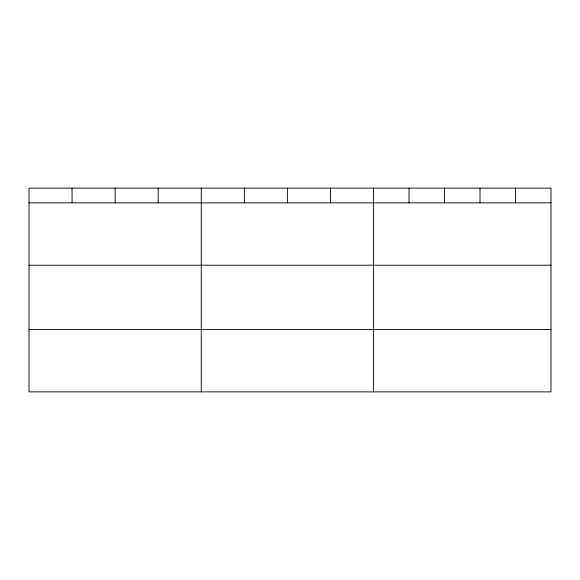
<?xml version="1.0" encoding="UTF-8"?>
<svg xmlns="http://www.w3.org/2000/svg" width="580" height="580" viewBox="0 0 580 580"><rect width="100%" height="100%" fill="white"/><g stroke="black" fill="none" stroke-linecap="round" stroke-linejoin="round"><path stroke-width="0.87" d="M551 265.219L551 188.123L29 188.123L29 391.877L551 391.877L551 265.219L29 265.219M29 202.84L551 202.84M29 329.498L551 329.498M515.504 188.123L515.504 202.84M480.008 188.123L480.008 202.84M444.512 188.123L444.512 202.84M409.016 188.123L409.016 202.84M373.52 188.123L373.52 391.877M330.455 188.123L330.455 202.84M287.39 188.123L287.39 202.84M244.325 188.123L244.325 202.84M201.26 188.123L201.26 391.877M158.195 188.123L158.195 202.84M115.13 188.123L115.13 202.84M72.065 188.123L72.065 202.84"/></g></svg>
